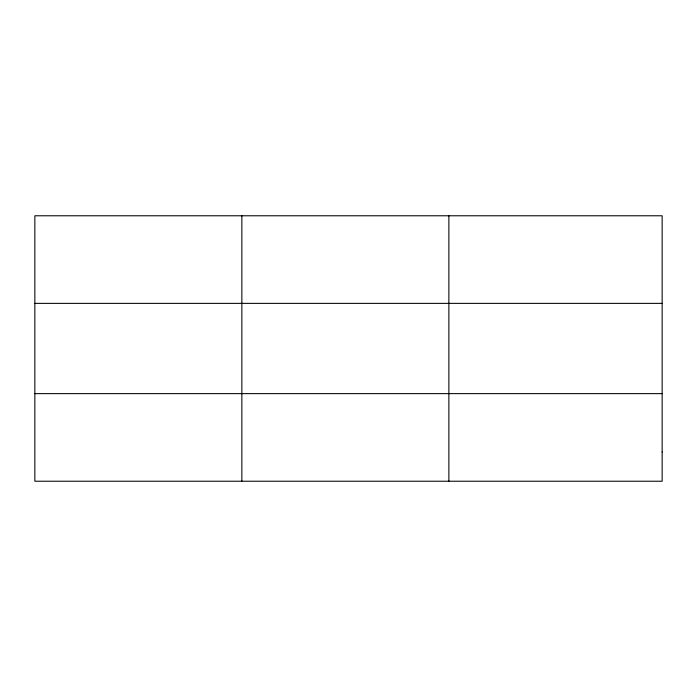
<?xml version="1.0" encoding="UTF-8"?>
<svg xmlns="http://www.w3.org/2000/svg" width="697" height="697" viewBox="0 0 697 697"><rect width="100%" height="100%" fill="white"/><g stroke="black" fill="none" stroke-linecap="round" stroke-linejoin="round"><path stroke-width="1.05" d="M241.859 481.226L241.859 215.774M448.868 481.226L448.868 215.774M34.85 303.369L662.15 303.369M34.85 393.631L662.15 393.631M662.15 452.031L662.15 481.226L34.85 481.226L34.85 215.774L662.15 215.774L662.15 452.031"/></g></svg>
